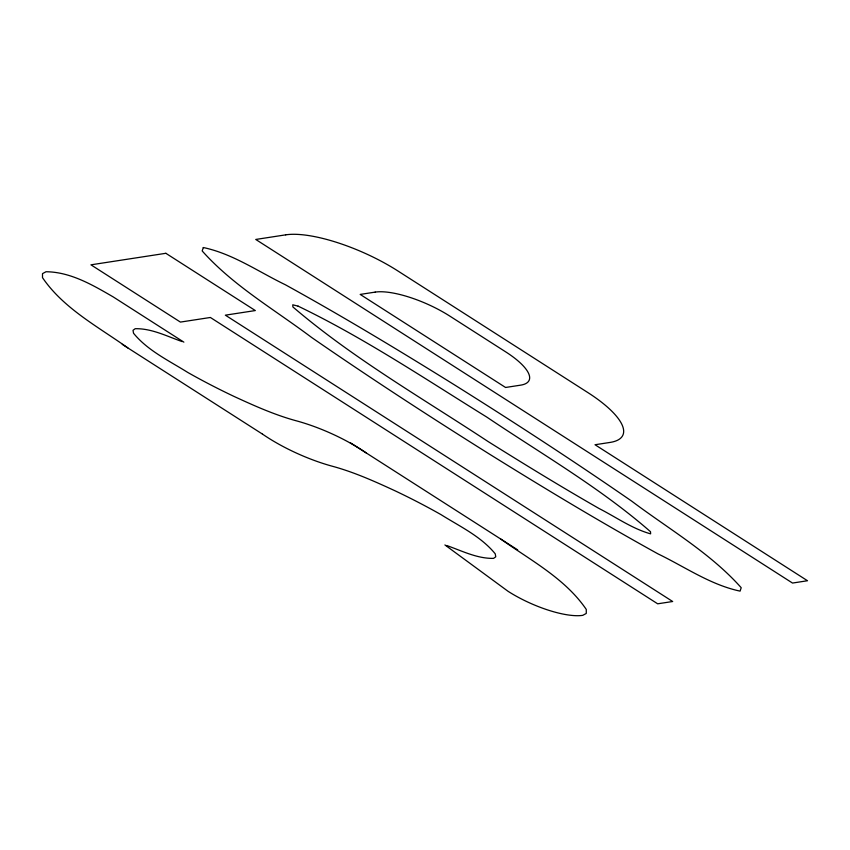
<?xml version="1.0" encoding="UTF-8"?>
<svg xmlns="http://www.w3.org/2000/svg" width="850" height="850" viewBox="0 0 850 850"><rect width="100%" height="100%" fill="white"/><g stroke="black" fill="none" stroke-linecap="round" stroke-linejoin="round"><path stroke-width="1.27" d="M182.155 341.594C166.951 336.292 151.651 328.334 135.203 328.706L133.004 330.299L133.546 333.264C147.783 350.699 168.98 360.655 187.733 372.428A234.664 73.291 24 0 0 233.931 396.376C254.564 405.886 275.442 415.267 297.457 421.122A80.676 25.203 24 0 1 366.414 453.05M446.622 545.487C461.826 550.789 477.126 558.737 493.574 558.376L495.773 556.782L495.231 553.817C480.994 536.382 459.797 526.426 441.044 514.654A234.664 73.291 24 0 0 394.846 490.705C374.212 481.196 353.334 471.814 331.309 465.959A80.665 25.192 24 0 1 262.363 434.021M350.072 442.595L517.671 549.876M183.866 342.146L113.209 296.916C92.661 285.016 70.401 271.915 46.006 271.745L42.5 273.636L42.5 277.642C63.442 308.444 98.122 326.719 127.872 347.937M122.272 344.356L262.055 433.84M500.905 539.144C530.655 560.362 565.335 578.627 586.277 609.439L586.277 613.445L582.771 615.336A58.374 18.233 24 0 1 508.077 591.313L444.911 544.935M203.309 247.531L202.183 250.941C233.197 285.77 274.571 309.559 311.557 337.418C369.676 377.623 428.921 416.16 488.793 453.698C544.468 488.325 600.61 522.229 658.028 553.892C684.93 566.865 710.515 584.874 740.084 591.122L741.211 587.711C710.196 552.883 668.822 529.082 631.837 501.234C573.718 461.029 514.473 422.482 454.601 384.954C398.926 350.328 342.784 316.423 285.366 284.761C258.464 271.777 232.879 253.778 203.309 247.531M165.856 253.3L90.95 264.828L180.413 322.086L210.375 317.475L657.677 603.808L672.669 601.503L225.356 315.169L255.319 310.558L165.856 253.3M285.717 234.844L255.754 239.456L792.519 583.058L807.5 580.741L595.032 444.741L610.013 442.436A87.561 27.349 24 0 0 587.86 392.572L397.757 270.874A87.561 27.349 24 0 0 285.717 234.844M375.179 292.113L360.198 294.419L505.569 387.473L520.551 385.167A58.374 18.233 24 0 0 505.782 351.921L449.873 316.136A58.374 18.233 24 0 0 375.179 292.113M298.095 306.138L292.772 304.799L292.889 306.935C352.941 358.328 422.174 398.044 488.017 441.49C524.673 464.451 561.574 487.071 599.133 508.544C616.101 517.172 632.134 528.679 650.622 533.853L650.505 531.717C600.27 487.826 541.896 454.176 486.678 417.021C424.734 378.632 363.853 337.801 298.095 306.138"/></g></svg>
